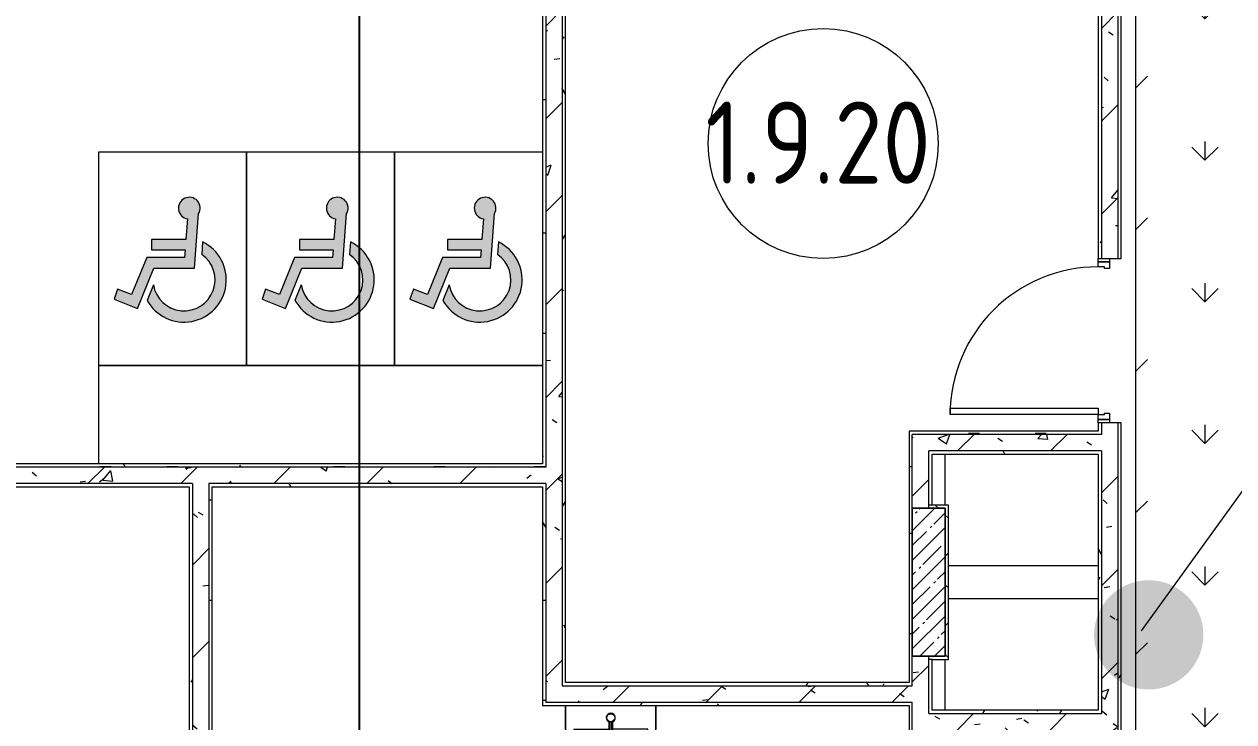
# Model space of a CAD drawing. Header units: millimetres. Extents: x -500089 to 1469082, y -290736 to 166440.
# Drawn here: x 1207100 to 1214459, y -65370 to -61123 of the extents above; entities that cross this region are included whole.
import ezdxf

# ---------------------------------------------------------------- set-up
doc = ezdxf.new("R2010")
doc.units = ezdxf.units.MM
for name, color, linetype, lineweight in [('Двери', 7, 'Continuous', 0), ('Линии', 7, 'Continuous', 0), ('Марки помещений', 7, 'Continuous', 0), ('Несущие колонны', 7, 'Continuous', 0), ('Перекрытие', 7, 'Continuous', 0), ('Сантехника', 7, 'Continuous', 0), ('Стены несущие', 7, 'Continuous', 0), ('Стены отделка', 7, 'Continuous', 0), ('Стены штриховка', 7, 'Continuous', 0), ('Узлы', 7, 'Continuous', 0), ('экспертиза ДУ', 1, 'Continuous', 0), ('экспертиза ДУ пояснения', 6, 'Continuous', 0), ('экспертиза условные обозначения', 1, 'Continuous', 0)]:
    doc.layers.add(name, color=color, linetype=linetype, lineweight=lineweight)
doc.styles.add('GOST Common_1', font='', dxfattribs={"width": 0.9, "height": 700})
doc.styles.get('GOST Common_1').set_extended_font_data('GOST Common')
pattern_1 = [(0, (1111853.59, -73570.49), (812.8, 203.2), [67.056, -542.544, 67.056, -542.544, -3251.2]), (0, (1111853.59, -73570.49), (812.8, 203.2), [-1219.2, 67.056, -1152.144, 67.056, -542.544, -1422.4]), (0, (1111853.59, -73570.49), (812.8, 203.2), [-3048, 67.056, -339.344, 67.056, -948.944]), (120, (1112158.39, -73468.89), (-582.37636, 602.30545), [67.056, -542.544, 67.056, -542.544, -3251.2]), (120, (1112158.39, -73468.89), (-582.37636, 602.30545), [-1219.2, 67.056, -1152.144, 67.056, -542.544, -1422.4]), (120, (1112158.39, -73468.89), (-582.37636, 602.30545), [-3048, 67.056, -339.344, 67.056, -948.944]), (240, (1112259.99, -73062.49), (-230.42364, -805.50545), [67.056, -542.544, 67.056, -542.544, -3251.2]), (240, (1112259.99, -73062.49), (-230.42364, -805.50545), [-1219.2, 67.056, -1152.144, 67.056, -542.544, -1422.4]), (240, (1112259.99, -73062.49), (-230.42364, -805.50545), [-3048, 67.056, -339.344, 67.056, -948.944])]
pattern_2 = [(45, (1111853.6, -73570.5), (-282.8427, 282.8427), [])]
pattern_3 = [(50, (1111853.6, -73570.5), (728.7365, -63.7558), [76.2, -838.2]), (355, (1111853.6, -73570.5), (-140.9716, 764.2276), [60.96, -670.56]), (100.451, (1111914.3, -73575.8), (587.77, 700.4668), [64.76, -712.36]), (46.184, (1111853.6, -73367.3), (1084.316, -168.171), [114.3, -1257.3]), (96.636, (1111943.9, -73381.3), (949.61, 989.71), [97.14, -1068.54]), (351.184, (1111853.6, -73367.3), (949.62, 989.701), [91.44, -1005.84]), (21, (1111955.2, -73418.1), (606.458, -409.0606), [76.2, -838.2]), (326, (1111955.2, -73418.1), (247.2083, 736.753), [60.96, -670.56]), (71.451, (1112005.7, -73452.2), (853.6683, 327.6855), [64.76, -712.36]), (37.5, (1111853.59, -73570.5), (12.3547, 338.2201), [33.528, -628.904, 33.528, -647.192, -673.1]), (37.5, (1111853.59, -73570.5), (12.3547, 338.2201), [-1343.152, 33.528, -639.572]), (7.5, (1111853.6, -73570.5), (267.2789, 400.7221), [33.528, -354.584, 33.528, -613.664, -256.54]), (7.5, (1111853.6, -73570.5), (267.2789, 400.7221), [-1035.304, 33.528, -223.012]), (327.5, (1111627.02, -73570.5), (542.3633, -22.91534), [33.528, -220.472, 33.528, -758.952, -1051.56]), (327.5, (1111627.02, -73570.5), (542.3633, -22.91534), [-1046.48, 33.528, -1018.032]), (317.5, (1111525.4, -73570.5), (592.517, 101.707), [33.528, -296.672, 33.528, -492.76, -746.76]), (317.5, (1111525.4, -73570.5), (592.517, 101.707), [-856.488, 33.528, -713.232])]
pattern_4 = [(45, (1111853.6, -73570.5), (-212.132, 212.132), []), (135, (1111853.6, -73570.5), (-212.132, -212.132), [])]

# ---------------------------------------------------------------- blocks, each defined once
blk = doc.blocks.new('ADSK_КолоннаЖБ_Прямоугольная - 200x900 мм-V330-З Этаж 01')
at = {"layer": 'Несущие колонны'}
h = blk.add_hatch(dxfattribs=at)
h.set_pattern_fill('FP_117', color=256, style=0, pattern_type=2)
h.set_pattern_definition([(315, (-9050, 100750), (89.80256, 89.80256), []), (315, (-9050, 100660.2), (89.80256, 89.80256), [158.75, -31.75, 13.411, -18.339])])
h.paths.add_polyline_path([(-450, 100), (-450, -100), (450, -100), (450, 100), (-39.3, 100)], flags=0)
at = {"layer": 'Несущие колонны', "lineweight": 18}
for p, q in [((-450, -100), (-450, 100)), ((-450, 100), (450, 100)), ((450, 100), (-450, 100)), ((-450, 100), (-450, -100)), ((450, 100), (450, -100)), ((450, -100), (450, 100)), ((450, -100), (-450, -100)), ((-450, -100), (450, -100))]:
    blk.add_line(p, q, dxfattribs=at)
blk = doc.blocks.new('ASVP_ДверьДеревянная_1 полотно - Входная_внутр_ 900х2000h_полотно_ Г Пр _850 в чистоте_-4213387-З Этаж 01')
at = {"layer": 'Двери', "lineweight": 18}
for p, q in [((-450, 970), (-410, 970)), ((-450, 70), (-450, 970)), ((-410, 970), (-410, 70)), ((-500, 70), (-480, 70)), ((-500, 0), (-500, 70)), ((-480, 0), (-500, 0)), ((-480, 70), (-450, 70)), ((-480, 0), (-480, 70)), ((-480, 70), (-480, 0)), ((-440, 0), (-480, 0)), ((-410, 70), (-450, 70)), ((-450, 70), (-450, 30)), ((-450, 30), (-440, 30)), ((-440, 30), (-440, 0)), ((440, 30), (450, 30)), ((440, 0), (440, 30)), ((480, 0), (440, 0)), ((450, 70), (480, 70)), ((450, 30), (450, 70)), ((480, 70), (480, 0)), ((480, 70), (500, 70)), ((480, 0), (480, 70)), ((500, 0), (480, 0)), ((500, 70), (500, 0))]:
    blk.add_line(p, q, dxfattribs=at)
at = {"layer": 'Двери'}
blk.add_arc((-450, 70), 900, 0, 90, dxfattribs=at)
blk = doc.blocks.new('ASVP_2D_Раковина - Раковина 550х420-3413900-З Этаж 01')
at = {"layer": 'Сантехника'}
for p, q in [((-119.1, 170.6), (-119.1, 251.9)), ((-115.1, 236), (-115.1, 169.6)), ((-103.1, 236), (-115.1, 236)), ((-103.1, 169.6), (-103.1, 236)), ((-99.1, 251.9), (-99.1, 170.6)), ((-384.1, 215), (-384.1, 70)), ((-384.1, 70), (-384.1, 215)), ((-334.1, 215), (-119.1, 215)), ((115.9, 215), (-99.1, 215)), ((165.9, 70), (165.9, 215)), ((165.9, 215), (165.9, 70))]:
    blk.add_line(p, q, dxfattribs=at)
for centre, radius in [((-109.1, 280), 13.3), ((-109.1, 145), 24.5)]:
    blk.add_circle(centre, radius, dxfattribs=at)
for centre, radius, start, end in [((-109.1, 215), 275, 360, 180), ((-109.1, 215), 275, 360, 180), ((-109.1, 215), 225, 0, 180), ((-109.1, 280), 20, 284.14377, 255.85623), ((-109.1, 251.9), 10, 0, 180), ((-109.1, 145), 27.5, 102.60426, 77.39774), ((-109.1, 145), 25.3, 76.29328, 103.7089)]:
    blk.add_arc(centre, radius, start, end, dxfattribs=at)
blk = doc.blocks.new('ASVP_Марка_Помещение_ОдноЗначение - Номер-684784-З Этаж 01')
at = {"layer": 'Марки помещений'}
blk.add_circle((0, 0), 3.5, dxfattribs=at)

msp = doc.modelspace()

# ---------------------------------------------------------------- hatches: boundary and pattern name
at = {"layer": 'Стены штриховка'}
h = msp.add_hatch(dxfattribs=at)
h.set_pattern_fill('FP_174', color=256, style=0, pattern_type=2)
h.set_pattern_definition(pattern_1)
h.paths.add_polyline_path([(1210253.586, -65250.488), (1210273.586, -65250.488), (1210273.586, -63920.488), (1210253.586, -63920.488), (1210253.586, -65150.488)], flags=0)
h.paths.add_polyline_path([(1210253.586, -63820.488), (1210273.586, -63820.488), (1210273.586, -57840.488), (1210253.586, -57840.488), (1210253.586, -63800.488)], flags=0)
h.paths.add_polyline_path([(1210273.586, -56390.488), (1210273.586, -55290.488), (1210253.586, -55290.488), (1210253.586, -56390.488)], flags=0)
h = msp.add_hatch(dxfattribs=at)
h.set_pattern_fill('FP_201', color=256, style=0, pattern_type=2)
h.set_pattern_definition(pattern_2)
h.paths.add_polyline_path([(1210373.586, -65150.488), (1210373.586, -57840.488), (1210273.586, -57840.488), (1210273.586, -65150.488)], flags=0)
h.paths.add_polyline_path([(1210303.586, -56390.488), (1210373.586, -56390.488), (1210373.169, -55270.488), (1210273.586, -55270.488), (1210273.586, -56390.488)], flags=0)
h = msp.add_hatch(dxfattribs=at)
h.set_pattern_fill('FP_31', color=256, style=0, pattern_type=2)
h.set_pattern_definition(pattern_3)
h.paths.add_polyline_path([(1210373.586, -65150.488), (1210373.586, -57840.488), (1210273.586, -57840.488), (1210273.586, -65150.488)], flags=0)
h.paths.add_polyline_path([(1210303.586, -56390.488), (1210373.586, -56390.488), (1210373.169, -55270.488), (1210273.586, -55270.488), (1210273.586, -56390.488)], flags=0)
h = msp.add_hatch(dxfattribs=at)
h.set_pattern_fill('FP_174', color=256, style=0, pattern_type=2)
h.set_pattern_definition(pattern_1)
h.paths.add_polyline_path([(1210373.586, -65130.488), (1210393.586, -65130.488), (1210393.586, -60245.488), (1210373.586, -60245.488), (1210373.586, -64561.832)], flags=0)
h.paths.add_polyline_path([(1210373.586, -60145.488), (1210393.586, -60145.488), (1210393.586, -58010.488), (1210373.586, -58010.488), (1210373.586, -60125.488)], flags=0)
h.paths.add_polyline_path([(1210373.586, -57910.488), (1210393.586, -57910.488), (1210393.586, -57840.488), (1210373.586, -57840.488), (1210373.586, -57890.488)], flags=0)
h.paths.add_polyline_path([(1210373.586, -56390.488), (1210393.586, -56390.488), (1210393.586, -56370.488), (1210373.586, -56370.488)], flags=0)
h.paths.add_polyline_path([(1210393.586, -56270.488), (1210393.586, -55290.488), (1210373.586, -55290.488), (1210373.586, -56270.488)], flags=0)
h = msp.add_hatch(dxfattribs=at)
h.set_pattern_fill('FP_174', color=256, style=0, pattern_type=2)
h.set_pattern_definition(pattern_1)
h.paths.add_polyline_path([(1213753.585, -67630.488), (1213773.585, -67630.488), (1213773.585, -66240.488), (1213753.585, -66240.488), (1213753.585, -67610.488)], flags=0)
h.paths.add_polyline_path([(1213753.585, -65590.488), (1213773.585, -65590.488), (1213773.585, -63550.488), (1213753.585, -63550.488), (1213753.585, -65326.001)], flags=0)
h.paths.add_polyline_path([(1213753.585, -62550.488), (1213773.585, -62550.488), (1213773.585, -61035.488), (1213753.585, -61035.488), (1213753.585, -62463.611)], flags=0)
h.paths.add_polyline_path([(1213753.585, -60935.488), (1213773.585, -60935.488), (1213773.585, -60125.488), (1213753.585, -60125.488), (1213753.585, -60924.962)], flags=0)
h = msp.add_hatch(dxfattribs=at)
h.set_pattern_fill('FP_201', color=256, style=0, pattern_type=2)
h.set_pattern_definition(pattern_2)
h.paths.add_polyline_path([(1213655.546, -67610.488), (1213753.585, -67610.488), (1213753.585, -66240.488), (1213653.585, -66240.488), (1213653.585, -67610.488)], flags=0)
h.paths.add_polyline_path([(1213683.585, -65590.488), (1213753.585, -65590.488), (1213753.585, -63550.488), (1213653.585, -63550.488), (1213653.585, -65590.488)], flags=0)
h.paths.add_polyline_path([(1213703.585, -62550.488), (1213753.585, -62550.488), (1213753.585, -60145.488), (1213653.585, -60145.488), (1213653.585, -62550.488), (1213681.008, -62550.488)], flags=0)
h = msp.add_hatch(dxfattribs=at)
h.set_pattern_fill('FP_31', color=256, style=0, pattern_type=2)
h.set_pattern_definition(pattern_3)
h.paths.add_polyline_path([(1213655.546, -67610.488), (1213753.585, -67610.488), (1213753.585, -66240.488), (1213653.585, -66240.488), (1213653.585, -67610.488)], flags=0)
h.paths.add_polyline_path([(1213683.585, -65590.488), (1213753.585, -65590.488), (1213753.585, -63550.488), (1213653.585, -63550.488), (1213653.585, -65590.488)], flags=0)
h.paths.add_polyline_path([(1213703.585, -62550.488), (1213753.585, -62550.488), (1213753.585, -60145.488), (1213653.585, -60145.488), (1213653.585, -62550.488), (1213681.008, -62550.488)], flags=0)
h = msp.add_hatch(dxfattribs=at)
h.set_pattern_fill('FP_174', color=256, style=0, pattern_type=2)
h.set_pattern_definition(pattern_1)
h.paths.add_polyline_path([(1213633.585, -67510.488), (1213653.585, -67510.488), (1213653.585, -66470.488), (1213633.585, -66470.488), (1213633.585, -67505.597)], flags=0)
h.paths.add_polyline_path([(1213644.813, -66370.488), (1213653.585, -66370.488), (1213653.585, -66240.488), (1213633.585, -66242.488), (1213633.585, -66370.488)], flags=0)
h.paths.add_polyline_path([(1213633.585, -65590.488), (1213653.585, -65590.488), (1213653.585, -65420.488), (1213633.585, -65420.488), (1213633.585, -65442.71)], flags=0)
h.paths.add_polyline_path([(1213653.585, -65320.488), (1213653.585, -63720.488), (1213633.585, -63720.488), (1213633.585, -65320.488)], flags=0)
h.paths.add_polyline_path([(1213653.585, -63620.488), (1213653.585, -63550.488), (1213633.585, -63550.488), (1213633.585, -63620.488)], flags=0)
h.paths.add_polyline_path([(1213653.585, -62550.488), (1213653.585, -60245.488), (1213633.585, -60245.488), (1213633.585, -62550.488)], flags=0)
h = msp.add_hatch(dxfattribs=at)
h.set_pattern_fill('FP_174', color=256, style=0, pattern_type=2)
h.set_pattern_definition(pattern_1)
h.paths.add_polyline_path([(1212503.585, -65420.488), (1212503.585, -65250.488), (1212483.585, -65250.488), (1212483.585, -65420.488)], flags=0)
h.paths.add_polyline_path([(1212483.585, -65150.488), (1212503.585, -65150.488), (1212503.585, -63600.488), (1212483.585, -63600.488), (1212483.585, -65130.488)], flags=0)
h = msp.add_hatch(dxfattribs=at)
h.set_pattern_fill('FP_174', color=256, style=0, pattern_type=2)
h.set_pattern_definition(pattern_1)
h.paths.add_polyline_path([(1212785.848, -63620.488), (1213633.585, -63620.488), (1213633.585, -63600.488), (1212503.585, -63600.488), (1212503.585, -63620.488), (1212733.585, -63620.488)], flags=0)
h = msp.add_hatch(dxfattribs=at)
h.set_pattern_fill('FP_201', color=256, style=0, pattern_type=2)
h.set_pattern_definition(pattern_2)
h.paths.add_polyline_path([(1212503.585, -65320.488), (1212603.585, -65318.247), (1212603.585, -64970.488), (1212503.585, -64970.488), (1212503.585, -65316.006)], flags=0)
h.paths.add_polyline_path([(1212603.585, -64070.488), (1212603.585, -63620.488), (1212503.585, -63620.488), (1212503.585, -64070.488)], flags=0)
h = msp.add_hatch(dxfattribs=at)
h.set_pattern_fill('FP_31', color=256, style=0, pattern_type=2)
h.set_pattern_definition(pattern_3)
h.paths.add_polyline_path([(1212503.585, -65320.488), (1212603.585, -65318.247), (1212603.585, -64970.488), (1212503.585, -64970.488), (1212503.585, -65316.006)], flags=0)
h.paths.add_polyline_path([(1212603.585, -64070.488), (1212603.585, -63620.488), (1212503.585, -63620.488), (1212503.585, -64070.488)], flags=0)
h = msp.add_hatch(dxfattribs=at)
h.set_pattern_fill('FP_201', color=256, style=0, pattern_type=2)
h.set_pattern_definition(pattern_2)
h.paths.add_polyline_path([(1213633.585, -63720.488), (1213653.585, -63720.488), (1213653.585, -63620.488), (1212603.585, -63620.488), (1212603.585, -63720.488), (1213506.476, -63720.488)], flags=0)
h = msp.add_hatch(dxfattribs=at)
h.set_pattern_fill('FP_31', color=256, style=0, pattern_type=2)
h.set_pattern_definition(pattern_3)
h.paths.add_polyline_path([(1213633.585, -63720.488), (1213653.585, -63720.488), (1213653.585, -63620.488), (1212603.585, -63620.488), (1212603.585, -63720.488), (1213506.476, -63720.488)], flags=0)
h = msp.add_hatch(dxfattribs=at)
h.set_pattern_fill('FP_174', color=256, style=0, pattern_type=2)
h.set_pattern_definition(pattern_1)
h.paths.add_polyline_path([(1212687.133, -63740.488), (1213633.585, -63740.488), (1213633.585, -63720.488), (1212623.585, -63720.488), (1212623.585, -63740.488)], flags=0)
h = msp.add_hatch(dxfattribs=at)
h.set_pattern_fill('FP_174', color=256, style=0, pattern_type=2)
h.set_pattern_definition(pattern_1)
h.paths.add_polyline_path([(1199653.585, -63820.488), (1210253.586, -63820.488), (1210253.586, -63800.488), (1199553.585, -63800.488), (1199553.585, -63820.488)], flags=0)
h = msp.add_hatch(dxfattribs=at)
h.set_pattern_fill('FP_201', color=256, style=0, pattern_type=2)
h.set_pattern_definition(pattern_2)
h.paths.add_polyline_path([(1210170.59, -63920.488), (1210273.586, -63920.488), (1210273.586, -63820.488), (1199653.585, -63820.488), (1199653.585, -63920.488), (1209058.616, -63920.488)], flags=0)
h = msp.add_hatch(dxfattribs=at)
h.set_pattern_fill('FP_31', color=256, style=0, pattern_type=2)
h.set_pattern_definition(pattern_3)
h.paths.add_polyline_path([(1210170.59, -63920.488), (1210273.586, -63920.488), (1210273.586, -63820.488), (1199653.585, -63820.488), (1199653.585, -63920.488), (1209058.616, -63920.488)], flags=0)
h = msp.add_hatch(dxfattribs=at)
h.set_pattern_fill('FP_174', color=256, style=0, pattern_type=2)
h.set_pattern_definition(pattern_1)
h.paths.add_polyline_path([(1208243.586, -63940.488), (1210253.586, -63940.488), (1210253.586, -63920.488), (1208223.586, -63920.488), (1208223.586, -63940.488)], flags=0)
h.paths.add_polyline_path([(1201274.871, -63940.488), (1208123.586, -63940.488), (1208123.586, -63920.488), (1199673.585, -63920.488), (1199673.585, -63940.488)], flags=0)
h = msp.add_hatch(dxfattribs=at)
h.set_pattern_fill('FP_174', color=256, style=0, pattern_type=2)
h.set_pattern_definition(pattern_1)
h.paths.add_polyline_path([(1208103.586, -68840.488), (1208123.586, -68840.272), (1208123.586, -68740.488), (1208103.586, -68740.488), (1208103.586, -68836.488)], flags=0)
h.paths.add_polyline_path([(1208123.586, -67740.488), (1208123.586, -66910.488), (1208103.586, -66910.488), (1208103.586, -67740.488)], flags=0)
h.paths.add_polyline_path([(1208123.586, -66810.488), (1208123.586, -66647.988), (1208103.586, -66647.988), (1208103.586, -66810.488), (1208106.919, -66810.488)], flags=0)
h.paths.add_polyline_path([(1208103.586, -65847.988), (1208123.586, -65847.988), (1208123.586, -63940.488), (1208103.586, -63940.488), (1208103.586, -65320.488)], flags=0)
h = msp.add_hatch(dxfattribs=at)
h.set_pattern_fill('FP_201', color=256, style=0, pattern_type=2)
h.set_pattern_definition(pattern_2)
h.paths.add_polyline_path([(1208223.586, -68860.488), (1208223.586, -68740.488), (1208123.586, -68740.488), (1208123.586, -68860.488)], flags=0)
h.paths.add_polyline_path([(1208123.586, -67740.488), (1208223.586, -67740.488), (1208223.586, -66647.988), (1208123.586, -66647.988), (1208123.586, -67610.488)], flags=0)
h.paths.add_polyline_path([(1208123.586, -65847.988), (1208223.586, -65847.988), (1208223.586, -63920.488), (1208123.586, -63920.488), (1208123.586, -65320.488)], flags=0)
h = msp.add_hatch(dxfattribs=at)
h.set_pattern_fill('FP_31', color=256, style=0, pattern_type=2)
h.set_pattern_definition(pattern_3)
h.paths.add_polyline_path([(1208223.586, -68860.488), (1208223.586, -68740.488), (1208123.586, -68740.488), (1208123.586, -68860.488)], flags=0)
h.paths.add_polyline_path([(1208123.586, -67740.488), (1208223.586, -67740.488), (1208223.586, -66647.988), (1208123.586, -66647.988), (1208123.586, -67610.488)], flags=0)
h.paths.add_polyline_path([(1208123.586, -65847.988), (1208223.586, -65847.988), (1208223.586, -63920.488), (1208123.586, -63920.488), (1208123.586, -65320.488)], flags=0)
h = msp.add_hatch(dxfattribs=at)
h.set_pattern_fill('FP_174', color=256, style=0, pattern_type=2)
h.set_pattern_definition(pattern_1)
h.paths.add_polyline_path([(1208243.586, -68840.488), (1208243.586, -68740.488), (1208223.586, -68740.488), (1208223.586, -68840.488)], flags=0)
h.paths.add_polyline_path([(1208223.586, -67740.488), (1208243.586, -67740.488), (1208243.586, -67610.488), (1208223.586, -67610.488), (1208223.586, -67630.488)], flags=0)
h.paths.add_polyline_path([(1208223.586, -67510.488), (1208243.586, -67510.488), (1208243.586, -66647.988), (1208223.586, -66647.988), (1208223.586, -67490.488)], flags=0)
h.paths.add_polyline_path([(1208223.586, -65847.988), (1208243.586, -65847.988), (1208243.586, -63940.488), (1208223.586, -63940.488), (1208223.586, -65320.488)], flags=0)
h = msp.add_hatch(dxfattribs=at)
h.set_pattern_fill('FP_202', color=256, style=0, pattern_type=2)
h.set_pattern_definition(pattern_4)
h.paths.add_polyline_path([(1212623.585, -64070.488), (1212703.585, -64070.488), (1212703.585, -64050.488), (1212603.585, -64050.488), (1212603.585, -64070.488), (1212608.237, -64070.488)], flags=0)
h = msp.add_hatch(dxfattribs=at)
h.set_pattern_fill('FP_202', color=256, style=0, pattern_type=2)
h.set_pattern_definition(pattern_4)
h.paths.add_polyline_path([(1212723.585, -64970.488), (1212723.585, -64050.488), (1212703.585, -64050.488), (1212703.585, -64970.488)], flags=0)
h = msp.add_hatch(dxfattribs=at)
h.set_pattern_fill('FP_202', color=256, style=0, pattern_type=2)
h.set_pattern_definition(pattern_4)
h.paths.add_polyline_path([(1212723.585, -64990.488), (1212723.585, -64970.488), (1212603.585, -64970.488), (1212603.585, -64990.488), (1212703.585, -64990.488)], flags=0)
h = msp.add_hatch(dxfattribs=at)
h.set_pattern_fill('FP_201', color=256, style=0, pattern_type=2)
h.set_pattern_definition(pattern_2)
h.paths.add_polyline_path([(1212394.52, -65250.488), (1212503.585, -65250.488), (1212503.585, -65150.488), (1210273.586, -65150.488), (1210273.586, -65250.488), (1210373.586, -65250.488)], flags=0)
h = msp.add_hatch(dxfattribs=at)
h.set_pattern_fill('FP_31', color=256, style=0, pattern_type=2)
h.set_pattern_definition(pattern_3)
h.paths.add_polyline_path([(1212394.52, -65250.488), (1212503.585, -65250.488), (1212503.585, -65150.488), (1210273.586, -65150.488), (1210273.586, -65250.488), (1210373.586, -65250.488)], flags=0)
h = msp.add_hatch(dxfattribs=at)
h.set_pattern_fill('FP_174', color=256, style=0, pattern_type=2)
h.set_pattern_definition(pattern_1)
h.paths.add_polyline_path([(1212483.585, -65150.488), (1212483.585, -65130.488), (1210373.586, -65130.488), (1210375.239, -65150.488), (1212394.52, -65150.488)], flags=0)
h = msp.add_hatch(dxfattribs=at)
h.set_pattern_fill('FP_174', color=256, style=0, pattern_type=2)
h.set_pattern_definition(pattern_1)
h.paths.add_polyline_path([(1212394.52, -65270.488), (1212483.585, -65270.488), (1212483.585, -65250.488), (1210253.586, -65250.488), (1210253.586, -65270.488), (1210472.335, -65270.488)], flags=0)
h = msp.add_hatch(dxfattribs=at)
h.set_pattern_fill('FP_201', color=256, style=0, pattern_type=2)
h.set_pattern_definition(pattern_2)
h.paths.add_polyline_path([(1212853.585, -65420.488), (1213653.585, -65420.488), (1213653.585, -65320.488), (1212503.585, -65320.488), (1212503.585, -65420.488), (1212753.585, -65420.488)], flags=0)
h = msp.add_hatch(dxfattribs=at)
h.set_pattern_fill('FP_31', color=256, style=0, pattern_type=2)
h.set_pattern_definition(pattern_3)
h.paths.add_polyline_path([(1212853.585, -65420.488), (1213653.585, -65420.488), (1213653.585, -65320.488), (1212503.585, -65320.488), (1212503.585, -65420.488), (1212753.585, -65420.488)], flags=0)
h = msp.add_hatch(dxfattribs=at)
h.set_pattern_fill('FP_174', color=256, style=0, pattern_type=2)
h.set_pattern_definition(pattern_1)
h.paths.add_polyline_path([(1213633.585, -65320.488), (1213633.585, -65300.488), (1212603.585, -65300.488), (1212603.585, -65320.488), (1213506.476, -65320.488)], flags=0)
at = {"layer": 'Узлы', "true_color": 0xffffff}
h = msp.add_hatch(color=7, dxfattribs=at)
h.paths.add_polyline_path([(1208082.464, -62936.837), (1208138.489, -62928.441), (1208191.318, -62907.987), (1208238.39, -62876.468), (1208277.422, -62835.41), (1208306.521, -62786.805), (1208324.588, -62729.869), (1208329.831, -62676.632), (1208322.91, -62620.406), (1208303.852, -62567.058), (1208273.58, -62519.174), (1208233.562, -62479.077), (1208185.739, -62448.709), (1208179.954, -62524.597), (1208214.613, -62555.537), (1208240.661, -62594.009), (1208256.518, -62637.679), (1208261.224, -62683.9), (1208254.494, -62729.869), (1208236.734, -62772.801), (1208209.023, -62810.092), (1208173.04, -62839.481), (1208130.966, -62859.187), (1208082.464, -62867.853), (1208038.964, -62865.429), (1207994.614, -62851.586), (1207954.991, -62827.327), (1207922.364, -62793.894), (1207899.101, -62753.981), (1207886.223, -62709.341), (1207847.549, -62804.452), (1207884.197, -62854.199), (1207922.364, -62888.619), (1207971.717, -62916.431), (1208025.961, -62932.768), (1208038.964, -62933.704)], flags=0)
h.paths.add_polyline_path([(1207789.602, -62854.199), (1207889.302, -62609.01), (1208136.179, -62609.01), (1208161.5, -62276.819), (1208168.146, -62261.46), (1208170.718, -62244.924), (1208168.146, -62225.82), (1208161.5, -62210.054), (1208153.694, -62198.836), (1208140.99, -62187.943), (1208125.955, -62180.592), (1208109.556, -62177.256), (1208092.844, -62178.15), (1208075.805, -62183.9), (1208062.729, -62192.127), (1208051.259, -62204.313), (1208043.219, -62218.99), (1208039.127, -62235.218), (1208039.246, -62251.952), (1208043.566, -62268.12), (1208051.812, -62282.683), (1208063.453, -62294.706), (1208084.102, -62305.337), (1208093.763, -62308.256), (1208084.102, -62435.005), (1207875.059, -62435.005), (1207875.059, -62496.698), (1208079.4, -62496.698), (1208075.805, -62543.859), (1207845.463, -62543.859), (1207753.647, -62769.658), (1207668.337, -62735.548), (1207647.173, -62797.252), (1207753.647, -62839.823)], flags=0)
h = msp.add_hatch(color=7, dxfattribs=at)
h.paths.add_polyline_path([(1208982.464, -62936.837), (1209038.489, -62928.441), (1209091.318, -62907.987), (1209138.39, -62876.468), (1209177.422, -62835.41), (1209206.521, -62786.805), (1209224.588, -62729.869), (1209229.831, -62676.632), (1209222.91, -62620.406), (1209203.852, -62567.058), (1209173.58, -62519.174), (1209133.562, -62479.077), (1209085.739, -62448.709), (1209079.954, -62524.597), (1209114.613, -62555.537), (1209140.661, -62594.009), (1209156.518, -62637.679), (1209161.224, -62683.9), (1209154.494, -62729.869), (1209136.734, -62772.801), (1209109.023, -62810.092), (1209073.04, -62839.481), (1209030.966, -62859.187), (1208982.464, -62867.853), (1208938.964, -62865.429), (1208894.614, -62851.586), (1208854.991, -62827.327), (1208822.364, -62793.894), (1208799.101, -62753.981), (1208786.223, -62709.341), (1208747.549, -62804.452), (1208784.197, -62854.199), (1208822.364, -62888.619), (1208871.717, -62916.431), (1208925.961, -62932.768), (1208938.964, -62933.704)], flags=0)
h.paths.add_polyline_path([(1208689.602, -62854.199), (1208789.302, -62609.01), (1209036.179, -62609.01), (1209061.5, -62276.819), (1209068.146, -62261.46), (1209070.718, -62244.924), (1209068.146, -62225.82), (1209058.616, -62205.91), (1209053.694, -62198.836), (1209040.99, -62187.943), (1209025.955, -62180.592), (1209009.556, -62177.256), (1208992.844, -62178.15), (1208975.805, -62183.9), (1208962.729, -62192.127), (1208951.259, -62204.313), (1208943.219, -62218.99), (1208939.127, -62235.218), (1208939.246, -62251.952), (1208943.566, -62268.12), (1208951.812, -62282.683), (1208963.453, -62294.706), (1208984.102, -62305.337), (1208993.763, -62308.256), (1208984.102, -62435.005), (1208775.059, -62435.005), (1208775.059, -62496.698), (1208979.4, -62496.698), (1208975.805, -62543.859), (1208745.463, -62543.859), (1208653.647, -62769.658), (1208568.337, -62735.548), (1208547.173, -62797.252), (1208653.647, -62839.823)], flags=0)
h = msp.add_hatch(color=7, dxfattribs=at)
h.paths.add_polyline_path([(1209882.464, -62936.837), (1209938.489, -62928.441), (1209991.318, -62907.987), (1210038.39, -62876.468), (1210077.422, -62835.41), (1210106.521, -62786.805), (1210124.588, -62729.869), (1210129.831, -62676.632), (1210122.91, -62620.406), (1210103.852, -62567.058), (1210073.58, -62519.174), (1210033.562, -62479.077), (1209985.739, -62448.709), (1209979.954, -62524.597), (1210014.613, -62555.537), (1210040.661, -62594.009), (1210056.518, -62637.679), (1210061.224, -62683.9), (1210054.494, -62729.869), (1210036.734, -62772.801), (1210009.023, -62810.092), (1209973.04, -62839.481), (1209930.966, -62859.187), (1209882.464, -62867.853), (1209838.964, -62865.429), (1209794.614, -62851.586), (1209754.991, -62827.327), (1209722.364, -62793.894), (1209699.101, -62753.981), (1209686.223, -62709.341), (1209647.549, -62804.452), (1209684.197, -62854.199), (1209722.364, -62888.619), (1209771.717, -62916.431), (1209825.961, -62932.768), (1209840.693, -62933.829)], flags=0)
h.paths.add_polyline_path([(1209589.602, -62854.199), (1209689.302, -62609.01), (1209936.179, -62609.01), (1209961.5, -62276.819), (1209968.146, -62261.46), (1209970.718, -62244.924), (1209968.146, -62225.82), (1209961.5, -62210.054), (1209953.694, -62198.836), (1209940.99, -62187.943), (1209925.955, -62180.592), (1209909.556, -62177.256), (1209892.844, -62178.15), (1209875.805, -62183.9), (1209862.729, -62192.127), (1209851.259, -62204.313), (1209843.219, -62218.99), (1209839.127, -62235.218), (1209839.246, -62251.952), (1209843.566, -62268.12), (1209851.812, -62282.683), (1209863.453, -62294.706), (1209884.102, -62305.337), (1209893.763, -62308.256), (1209884.102, -62435.005), (1209675.059, -62435.005), (1209675.059, -62496.698), (1209879.4, -62496.698), (1209875.805, -62543.859), (1209645.463, -62543.859), (1209553.647, -62769.658), (1209468.337, -62735.548), (1209447.173, -62797.252), (1209553.647, -62839.823)], flags=0)
at = {"layer": 'экспертиза ДУ', "lineweight": 0}
h = msp.add_hatch(color=5, dxfattribs=at)
edge = h.paths.add_edge_path()
edge.add_arc((1213941.636, -64841.092), 332.544, 0, 360)
at = {"layer": 'экспертиза условные обозначения'}
h = msp.add_hatch(dxfattribs=at)
h.set_pattern_fill('GRASS', color=3, scale=24)
h.set_pattern_definition([(90, (1077209.23, -303341.8), (-431.0523, 431.0523), [114.3, -747.8046]), (45, (1077209.2, -303341.8), (-431.0523, 431.0523), [114.3, -495.3]), (135, (1077209.2, -303341.8), (-431.0523, -431.0523), [114.3, -495.3])])
h.paths.add_polyline_path([(1208243.586, -68840.488), (1208243.586, -67630.488), (1213863.585, -67630.488), (1213863.585, -60950.488), (1221933.586, -60950.488), (1221933.586, -66560.488), (1220723.586, -66614.523), (1220723.586, -62160.488), (1215073.585, -62160.488), (1215073.585, -67630.488), (1216983.586, -67630.488), (1216983.586, -69315.488), (1220833.586, -69315.488), (1220833.586, -70525.488), (1215723.586, -70525.488), (1215723.586, -68840.488)])

# ---------------------------------------------------------------- linework, layer by layer
at = {"color": 4}
msp.add_lwpolyline([(1209139.389, -53813.488), (1222945.389, -53813.488), (1222945.389, -69799.488), (1209139.389, -69799.488)], close=True, dxfattribs=at)
at = {"layer": 'Линии'}
for p, q in [((1207553.586, -63200.488), (1207553.586, -61900.488)), ((1207553.586, -61900.488), (1208453.586, -61900.488)), ((1208453.586, -63200.488), (1208453.586, -61900.488)), ((1208453.586, -61900.488), (1209353.586, -61900.488)), ((1208453.586, -61900.488), (1208453.586, -63200.488)), ((1209353.586, -63200.488), (1209353.586, -61900.488)), ((1209353.586, -61900.488), (1210253.586, -61900.488)), ((1209353.586, -61900.488), (1209353.586, -63200.488)), ((1210253.586, -61900.488), (1210253.586, -63200.488)), ((1208093.763, -62308.256), (1208084.102, -62435.005)), ((1208136.179, -62609.01), (1208161.5, -62276.819)), ((1208993.763, -62308.256), (1208984.102, -62435.005)), ((1209036.179, -62609.01), (1209061.5, -62276.819)), ((1209893.763, -62308.256), (1209884.102, -62435.005)), ((1209936.179, -62609.01), (1209961.5, -62276.819)), ((1208084.102, -62435.005), (1207875.059, -62435.005)), ((1207875.059, -62435.005), (1207875.059, -62496.698)), ((1208185.739, -62448.709), (1208179.954, -62524.597)), ((1208984.102, -62435.005), (1208775.059, -62435.005)), ((1208775.059, -62435.005), (1208775.059, -62496.698)), ((1209085.739, -62448.709), (1209079.954, -62524.597)), ((1209884.102, -62435.005), (1209675.059, -62435.005)), ((1209675.059, -62435.005), (1209675.059, -62496.698)), ((1209985.739, -62448.709), (1209979.954, -62524.597)), ((1207845.463, -62543.859), (1207753.647, -62769.658)), ((1208075.805, -62543.859), (1207845.463, -62543.859)), ((1207875.059, -62496.698), (1208079.4, -62496.698)), ((1208079.4, -62496.698), (1208075.805, -62543.859)), ((1208745.463, -62543.859), (1208653.647, -62769.658)), ((1208975.805, -62543.859), (1208745.463, -62543.859)), ((1208775.059, -62496.698), (1208979.4, -62496.698)), ((1208979.4, -62496.698), (1208975.805, -62543.859)), ((1209645.463, -62543.859), (1209553.647, -62769.658)), ((1209875.805, -62543.859), (1209645.463, -62543.859)), ((1209675.059, -62496.698), (1209879.4, -62496.698)), ((1209879.4, -62496.698), (1209875.805, -62543.859)), ((1207789.602, -62854.199), (1207889.302, -62609.01)), ((1207889.302, -62609.01), (1208136.179, -62609.01)), ((1208689.602, -62854.199), (1208789.302, -62609.01)), ((1208789.302, -62609.01), (1209036.179, -62609.01)), ((1209589.602, -62854.199), (1209689.302, -62609.01)), ((1209689.302, -62609.01), (1209936.179, -62609.01)), ((1207668.337, -62735.548), (1207647.173, -62797.252)), ((1207753.647, -62769.658), (1207668.337, -62735.548)), ((1207886.223, -62709.341), (1207847.549, -62804.452)), ((1208568.337, -62735.548), (1208547.173, -62797.252)), ((1208653.647, -62769.658), (1208568.337, -62735.548)), ((1208786.223, -62709.341), (1208747.549, -62804.452)), ((1209468.337, -62735.548), (1209447.173, -62797.252)), ((1209553.647, -62769.658), (1209468.337, -62735.548)), ((1209686.223, -62709.341), (1209647.549, -62804.452)), ((1207647.173, -62797.252), (1207789.602, -62854.199)), ((1208547.173, -62797.252), (1208689.602, -62854.199)), ((1209447.173, -62797.252), (1209589.602, -62854.199)), ((1207553.586, -63200.488), (1210253.586, -63200.488)), ((1207553.586, -63800.488), (1207553.586, -63200.488)), ((1208453.586, -63200.488), (1207553.586, -63200.488)), ((1209353.586, -63200.488), (1208453.586, -63200.488)), ((1210253.586, -63200.488), (1209353.586, -63200.488)), ((1210253.586, -63200.488), (1210253.586, -63800.488)), ((1210253.586, -63800.488), (1207553.586, -63800.488))]:
    msp.add_line(p, q, dxfattribs=at)
for centre, radius, start, end in [((1208104.698, -62243.122), 66.045, 329.3222896, 260.4703886), ((1209004.698, -62243.122), 66.045, 329.3222896, 260.4703886), ((1209904.698, -62243.122), 66.045, 329.3222896, 260.4703886), ((1208072.58, -62679.757), 257.27, 208.991943, 63.9059842), ((1208972.58, -62679.757), 257.27, 208.991943, 63.9059842), ((1209872.58, -62679.757), 257.27, 208.991943, 63.9059842), ((1208072.58, -62679.757), 188.69, 189.0205738, 55.3157902), ((1208972.58, -62679.757), 188.69, 189.0205738, 55.3157902), ((1209872.58, -62679.757), 188.69, 189.0205738, 55.3157902)]:
    msp.add_arc(centre, radius, start, end, dxfattribs=at)
at = {"layer": 'Перекрытие'}
for p, q in [((1212703.585, -64050.488), (1212703.585, -63740.488)), ((1213633.585, -64420.488), (1212723.585, -64420.488)), ((1212723.585, -64620.488), (1213633.585, -64620.488)), ((1212703.585, -65300.488), (1212703.585, -64990.488))]:
    msp.add_line(p, q, dxfattribs=at)
at = {"layer": 'Стены несущие'}
for p, q in [((1210273.586, -57840.488), (1210273.586, -63820.488)), ((1210373.586, -60245.488), (1210373.586, -65150.488)), ((1213653.585, -60245.488), (1213653.585, -62550.488)), ((1213753.585, -61035.488), (1213753.585, -62550.488)), ((1213703.585, -62550.488), (1213753.585, -62550.488)), ((1213653.585, -63550.488), (1213653.585, -63620.488)), ((1213753.585, -63550.488), (1213703.585, -63550.488)), ((1213753.585, -63550.488), (1213753.585, -65590.488)), ((1212503.585, -64070.488), (1212503.585, -63620.488)), ((1213653.585, -63620.488), (1212503.585, -63620.488)), ((1212603.585, -64070.488), (1212603.585, -63720.488)), ((1213653.585, -63720.488), (1212603.585, -63720.488)), ((1213653.585, -63720.488), (1213653.585, -65320.488)), ((1210273.586, -63820.488), (1199553.585, -63820.488)), ((1208123.586, -63920.488), (1199653.585, -63920.488)), ((1208123.586, -63920.488), (1208123.586, -65847.988)), ((1210273.586, -63920.488), (1208223.586, -63920.488)), ((1208223.586, -63920.488), (1208223.586, -65847.988)), ((1210273.586, -63920.488), (1210273.586, -65250.488)), ((1212503.585, -65150.488), (1212503.585, -64970.488)), ((1212603.585, -65320.488), (1212603.585, -64970.488)), ((1210373.586, -65150.488), (1212503.585, -65150.488)), ((1210273.586, -65250.488), (1212503.585, -65250.488)), ((1212503.585, -65420.488), (1212503.585, -65250.488)), ((1212603.585, -65320.488), (1213653.585, -65320.488))]:
    msp.add_line(p, q, dxfattribs=at)
at = {"layer": 'Стены отделка'}
for p, q in [((1210253.586, -57840.488), (1210253.586, -63800.488)), ((1210393.586, -65130.488), (1210393.586, -60265.488)), ((1213633.585, -60265.488), (1213633.585, -62550.488)), ((1213773.585, -62550.488), (1213773.585, -61055.488)), ((1213753.585, -62550.488), (1213773.585, -62550.488)), ((1213633.585, -63550.488), (1213633.585, -63600.488)), ((1213773.585, -63550.488), (1213753.585, -63550.488)), ((1213773.585, -65590.488), (1213773.585, -63550.488)), ((1212483.585, -63600.488), (1212483.585, -65130.488)), ((1213633.585, -63600.488), (1212483.585, -63600.488)), ((1210253.586, -63800.488), (1199533.585, -63800.488)), ((1212623.585, -64050.488), (1212623.585, -63740.488)), ((1212623.585, -63740.488), (1213633.585, -63740.488)), ((1213633.585, -63740.488), (1213633.585, -65300.488)), ((1199673.585, -63940.488), (1208103.586, -63940.488)), ((1208103.586, -63940.488), (1208103.586, -65847.988)), ((1208243.586, -63940.488), (1210253.586, -63940.488)), ((1208243.586, -65847.988), (1208243.586, -63940.488)), ((1210253.586, -63940.488), (1210253.586, -65270.488)), ((1212723.585, -64050.488), (1212623.585, -64050.488)), ((1212723.585, -64990.488), (1212723.585, -64050.488)), ((1212623.585, -65300.488), (1212623.585, -64990.488)), ((1212623.585, -64990.488), (1212723.585, -64990.488)), ((1212483.585, -65130.488), (1210393.586, -65130.488)), ((1210253.586, -65270.488), (1212483.585, -65270.488)), ((1212483.585, -65270.488), (1212483.585, -65440.488)), ((1213633.585, -65300.488), (1212623.585, -65300.488))]:
    msp.add_line(p, q, dxfattribs=at)
at = {"layer": 'Стены штриховка'}
for p, q in [((1212623.585, -64050.488), (1212603.585, -64050.488)), ((1212623.585, -64990.488), (1212603.585, -64990.488))]:
    msp.add_line(p, q, dxfattribs=at)
at = {"layer": 'экспертиза ДУ пояснения'}
msp.add_line((1213897.789, -64817.236), (1283545.83, 31674.308), dxfattribs=at)
at = {"layer": 'экспертиза условные обозначения', "color": 3}
msp.add_lwpolyline([(1208243.586, -68840.488), (1208243.586, -67630.488), (1213863.585, -67630.488), (1213863.585, -60950.488), (1221933.586, -60950.488), (1221933.586, -66560.488), (1220723.586, -66614.523), (1220723.586, -62160.488), (1215073.585, -62160.488), (1215073.585, -67630.488), (1216983.586, -67630.488), (1216983.586, -69315.488), (1220833.586, -69315.488), (1220833.586, -70525.488), (1215723.586, -70525.488), (1215723.586, -68840.488), (1208243.586, -68840.488)], dxfattribs=at)

# ---------------------------------------------------------------- block references
at = {"layer": 'Двери', "rotation": 89.9999999999999}
msp.add_blockref('ASVP_ДверьДеревянная_1 полотно - Входная_внутр_ 900х2000h_полотно_ Г Пр _850 в чистоте_-4213387-З Этаж 01', (1213703.585, -63050.488), dxfattribs=at)
at = {"layer": 'Марки помещений', "xscale": 199.9999999999999, "yscale": 199.9999999999999, "zscale": 199.9999999999999}
msp.add_blockref('ASVP_Марка_Помещение_ОдноЗначение - Номер-684784-З Этаж 01', (1211961.162, -61849.586), dxfattribs=at)
at = {"layer": 'Несущие колонны', "rotation": 89.99999999999984}
msp.add_blockref('ADSK_КолоннаЖБ_Прямоугольная - 200x900 мм-V330-З Этаж 01', (1212603.585, -64520.488), dxfattribs=at)
at = {"layer": 'Сантехника', "rotation": 180}
msp.add_blockref('ASVP_2D_Раковина - Раковина 550х420-3413900-З Этаж 01', (1210559.511, -65200.488), dxfattribs=at)

# ---------------------------------------------------------------- texts
at = {"layer": 'Марки помещений', "insert": (1211244.747, -61594.136), "char_height": 500, "width": 1760.50575, "attachment_point": 1, "style": 'GOST Common_1'}
msp.add_mtext('1.9.20', dxfattribs=at)

doc.saveas('drawing.dxf')
